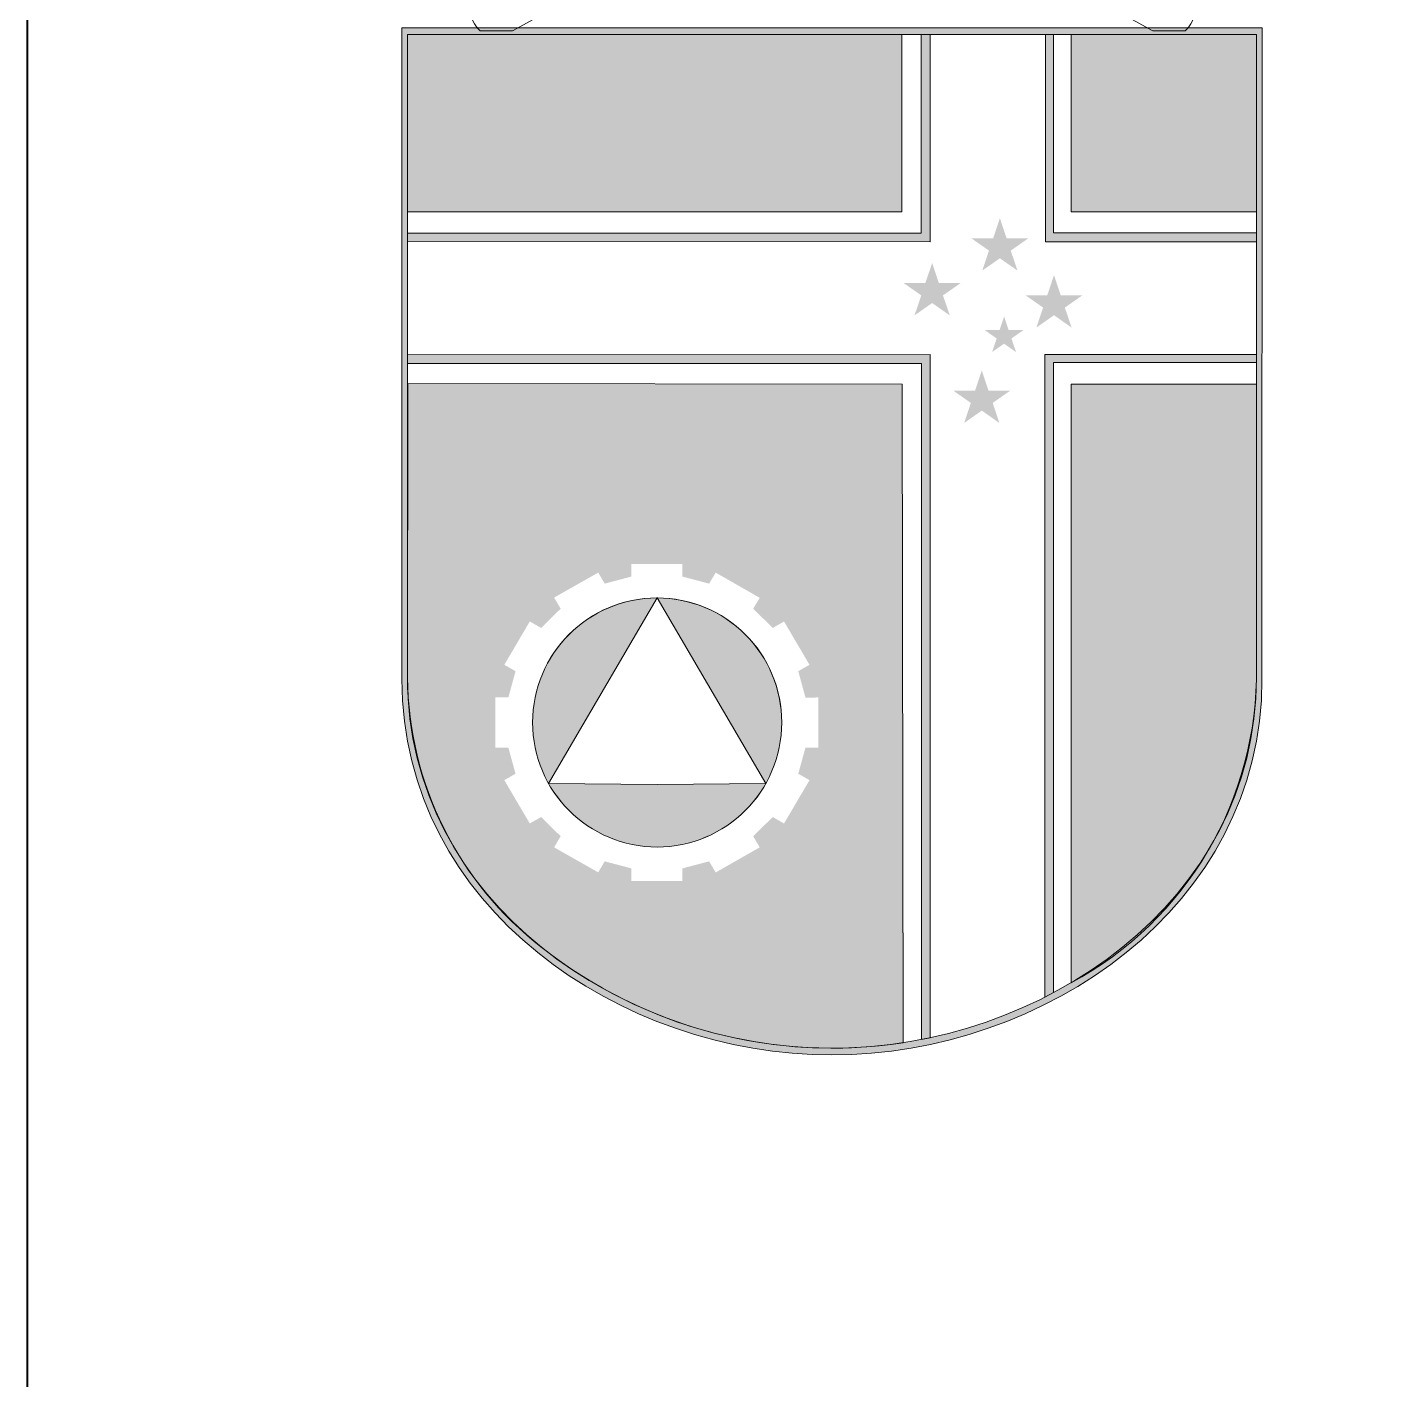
# Model space of a CAD drawing. Header units: millimetres. Extents: x 2084 to 63904, y -2368 to 2343.
# Drawn here: x 60720.1 to 60797.6, y -1945.6 to -1868.2 of the extents above; entities that cross this region are included whole.
import ezdxf

# ---------------------------------------------------------------- set-up
doc = ezdxf.new("R2010")
doc.units = ezdxf.units.MM
doc.layers.add('LOGOMARCA', color=7, linetype='Continuous', lineweight=0)
doc.layers.add('P4', color=4, linetype='Continuous', lineweight=40)

msp = doc.modelspace()

# ---------------------------------------------------------------- hatches: boundary and pattern name
at = {"layer": 'LOGOMARCA'}
h = msp.add_hatch(color=256, dxfattribs=at)
edge = h.paths.add_edge_path()
edge.add_spline(control_points=[(60790.797, -1905.516), (60790.797, -1905.516), (60790.803, -1868.214), (60790.803, -1868.214), (60790.803, -1868.214), (60788.016, -1868.214), (60787.662, -1868.2), (60741.564, -1868.214)], knot_values=[0, 0, 0, 0, 0.2, 0.2, 0.2, 0.200001, 0.4, 0.4, 0.4, 0.4], degree=3, periodic=0)
edge.add_spline(control_points=[(60741.564, -1868.214), (60741.564, -1868.214), (60741.562, -1877.539), (60741.561, -1886.865)], knot_values=[0.9, 0.9, 0.9, 0.9, 1, 1, 1, 1], degree=3, periodic=0)
edge.add_spline(control_points=[(60741.561, -1886.865), (60741.559, -1896.19), (60741.557, -1905.516), (60741.557, -1905.516), (60741.557, -1905.516), (60741.565, -1918.57), (60754.084, -1927.03), (60766.178, -1927.03)], knot_values=[0.6, 0.6, 0.6, 0.6, 0.7, 0.7, 0.7, 0.700001, 0.9, 0.9, 0.9, 0.9], degree=3, periodic=0)
edge.add_spline(control_points=[(60766.178, -1927.03), (60778.266, -1927.03), (60790.804, -1918.574), (60790.797, -1905.516)], knot_values=[0.4, 0.4, 0.4, 0.4, 0.6, 0.6, 0.6, 0.6], degree=3, periodic=0)
edge = h.paths.add_edge_path(flags=16)
edge.add_spline(control_points=[(60741.882, -1868.593), (60787.384, -1868.58), (60787.734, -1868.593), (60790.485, -1868.593), (60790.485, -1868.593), (60790.485, -1868.593), (60790.48, -1905.414), (60790.48, -1905.414)], knot_values=[0, 0, 0, 0, 0.2, 0.2, 0.2, 0.200001, 0.4, 0.4, 0.4, 0.4], degree=3, periodic=0)
edge.add_spline(control_points=[(60790.48, -1905.414), (60790.486, -1918.304), (60778.11, -1926.65), (60766.178, -1926.65)], knot_values=[0.4, 0.4, 0.4, 0.4, 0.6, 0.6, 0.6, 0.6], degree=3, periodic=0)
edge.add_spline(control_points=[(60766.178, -1926.65), (60754.24, -1926.65), (60741.883, -1918.3), (60741.875, -1905.414), (60741.875, -1905.414), (60741.875, -1905.414), (60741.877, -1896.209), (60741.879, -1887.004)], knot_values=[0.6, 0.6, 0.6, 0.6, 0.8, 0.8, 0.8, 0.800001, 0.9, 0.9, 0.9, 0.9], degree=3, periodic=0)
edge.add_spline(control_points=[(60741.879, -1887.004), (60741.88, -1877.799), (60741.882, -1868.593), (60741.882, -1868.593)], knot_values=[0.9, 0.9, 0.9, 0.9, 1, 1, 1, 1], degree=3, periodic=0)
h = msp.add_hatch(color=22, dxfattribs=at)
h.paths.add_polyline_path([(60771.802, -1880.458), (60771.8, -1868.588), (60771.294, -1868.588), (60771.294, -1879.963), (60741.88, -1879.963), (60741.88, -1880.453)])
h.paths.add_polyline_path([(60790.484, -1880.458), (60790.484, -1879.955), (60778.854, -1879.955), (60778.854, -1868.588), (60778.399, -1868.588), (60778.399, -1880.458)])
for color, points in [(40, [(60741.882, -1868.593), (60741.882, -1878.737), (60770.182, -1878.737), (60770.182, -1868.593)]), (114, [(60790.484, -1878.737), (60790.484, -1868.588), (60779.871, -1868.588), (60779.871, -1878.737)]), (22, [(60771.304, -1887.433), (60771.304, -1926.147), (60771.793, -1926.045), (60771.8, -1886.925), (60741.878, -1886.93), (60741.877, -1887.433)]), (22, [(60778.365, -1886.925), (60778.365, -1923.723), (60778.868, -1923.462), (60778.868, -1887.38), (60790.482, -1887.38), (60790.483, -1886.925)]), (177, [(60790.482, -1888.621), (60779.868, -1888.62), (60779.868, -1922.899, 0.279619), (60790.48, -1904.831)])]:
    msp.add_hatch(color=color, dxfattribs=at).paths.add_polyline_path(points)
h = msp.add_hatch(color=177, dxfattribs=at)
h.paths.add_polyline_path([(60775.792, -1881.405), (60776.801, -1882.112), (60776.414, -1880.968), (60777.423, -1880.26), (60776.178, -1880.26), (60775.792, -1879.114), (60775.406, -1880.26), (60774.16, -1880.26), (60775.169, -1880.967), (60774.783, -1882.113)])
h.paths.add_polyline_path([(60771.291, -1883.53), (60770.906, -1884.676), (60771.915, -1883.968), (60772.923, -1884.676), (60772.536, -1883.532), (60773.546, -1882.823), (60772.301, -1882.823), (60771.915, -1881.675), (60771.528, -1882.823), (60770.282, -1882.822)])
h.paths.add_polyline_path([(60779.512, -1884.231), (60780.521, -1883.522), (60779.276, -1883.522), (60778.89, -1882.376), (60778.504, -1883.522), (60777.258, -1883.522), (60778.267, -1884.229), (60777.881, -1885.375), (60778.89, -1884.667), (60779.899, -1885.375)])
h.paths.add_polyline_path([(60775.773, -1885.518), (60774.925, -1885.518), (60775.609, -1885.998), (60775.348, -1886.775), (60776.033, -1886.296), (60776.717, -1886.776), (60776.456, -1885.999), (60777.14, -1885.518), (60776.295, -1885.518), (60776.033, -1884.74)])
h.paths.add_polyline_path([(60774.756, -1890.129), (60775.765, -1890.838), (60775.379, -1889.691), (60776.388, -1888.984), (60775.142, -1888.984), (60774.756, -1887.838), (60774.372, -1888.984), (60773.124, -1888.984), (60774.133, -1889.691), (60773.747, -1890.837)])
h = msp.add_hatch(color=40, dxfattribs=at)
h.paths.add_polyline_path([(60770.195, -1888.61), (60741.898, -1888.571), (60741.875, -1905.414, 0.229233), (60749.583, -1920.888, 0.207919), (60770.252, -1926.331)])
h.paths.add_polyline_path([(60762.046, -1900.85), (60761.67, -1901.473), (60762.789, -1902.575), (60763.436, -1902.207), (60764.894, -1904.688), (60764.252, -1905.054), (60764.663, -1906.566), (60765.404, -1906.558), (60765.404, -1909.424), (60764.663, -1909.424), (60764.252, -1910.927), (60764.895, -1911.292), (60763.436, -1913.776), (60762.789, -1913.406), (60761.669, -1914.506), (60762.045, -1915.142), (60759.524, -1916.579), (60759.146, -1915.943), (60757.617, -1916.348), (60757.617, -1917.076), (60754.7, -1917.076), (60754.7, -1916.346), (60753.169, -1915.943), (60752.798, -1916.575), (60750.273, -1915.142), (60750.647, -1914.506), (60749.528, -1913.406), (60748.88, -1913.774), (60747.422, -1911.292), (60748.064, -1910.927), (60747.653, -1909.424), (60746.912, -1909.424), (60746.912, -1906.558), (60747.654, -1906.558), (60748.065, -1905.053), (60747.422, -1904.689), (60748.881, -1902.204), (60749.528, -1902.575), (60750.649, -1901.474), (60750.272, -1900.839), (60752.798, -1899.407), (60753.17, -1900.038), (60754.7, -1899.634), (60754.7, -1898.905), (60757.617, -1898.905), (60757.607, -1899.632), (60759.149, -1900.039), (60759.523, -1899.409)], flags=16)
h.paths.add_polyline_path([(60763.305, -1907.991, -1), (60749.042, -1907.991, -0.413595), (60756.158, -1900.859), (60756.158, -1900.833), (60756.174, -1900.859, -0.414214)], flags=0)
h.paths.add_polyline_path([(60762.389, -1911.488), (60756.167, -1911.535), (60749.959, -1911.489), (60756.174, -1900.859)], flags=0)

# ---------------------------------------------------------------- linework, layer by layer
msp.add_line((60741.88, -1878.737), (60770.182, -1878.737), dxfattribs=at)
at = {"layer": 'LOGOMARCA', "color": 22}
for p, q in [((60741.878, -1886.93), (60771.8, -1886.925)), ((60771.8, -1886.925), (60771.793, -1926.045)), ((60771.304, -1887.433), (60741.877, -1887.433)), ((60771.304, -1926.147), (60771.793, -1926.045))]:
    msp.add_line(p, q, dxfattribs=at)
for points in [[(60771.294, -1879.963), (60771.294, -1868.588), (60771.8, -1868.588), (60771.802, -1880.458), (60741.88, -1880.453), (60741.88, -1879.963)], [(60778.399, -1868.588), (60778.399, -1880.458)], [(60778.854, -1868.588), (60778.854, -1879.955)], [(60771.294, -1879.963), (60741.88, -1879.963)], [(60790.484, -1879.955), (60778.854, -1879.955)], [(60790.484, -1880.458), (60790.484, -1879.955)], [(60790.484, -1880.458), (60778.399, -1880.458)], [(60741.877, -1887.433), (60741.878, -1886.93)], [(60790.483, -1886.925), (60778.365, -1886.925)], [(60778.365, -1923.723), (60778.365, -1886.925)], [(60790.482, -1887.38), (60790.483, -1886.925)], [(60771.304, -1887.433), (60771.304, -1926.147)], [(60790.482, -1887.38), (60778.868, -1887.38)], [(60778.868, -1923.462), (60778.868, -1887.38)], [(60778.868, -1923.462), (60778.365, -1923.723)]]:
    msp.add_lwpolyline(points, dxfattribs=at)
at = {"layer": 'LOGOMARCA'}
for points in [[(60770.182, -1878.737), (60741.882, -1878.737), (60741.882, -1868.593), (60770.182, -1868.593)], [(60779.871, -1868.588), (60790.484, -1868.588), (60790.484, -1878.737), (60779.871, -1878.737)]]:
    msp.add_lwpolyline(points, close=True, dxfattribs=at)
at = {"layer": 'LOGOMARCA', "color": 40}
msp.add_lwpolyline([(60741.882, -1868.593), (60770.182, -1868.593), (60770.182, -1878.737), (60741.882, -1878.737)], close=True, dxfattribs=at)
at = {"layer": 'LOGOMARCA', "color": 1}
msp.add_lwpolyline([(60778.399, -1868.588), (60778.854, -1868.588)], dxfattribs=at)
msp.add_lwpolyline([(60778.399, -1868.588), (60778.854, -1868.588)], dxfattribs=at)
at = {"layer": 'LOGOMARCA', "color": 114}
msp.add_lwpolyline([(60790.484, -1868.588), (60779.871, -1868.588), (60779.871, -1878.737), (60790.484, -1878.737)], close=True, dxfattribs=at)
at = {"layer": 'LOGOMARCA'}
for points in [[(60770.182, -1878.621), (60770.182, -1878.737)], [(60741.88, -1879.963), (60741.88, -1880.453)], [(60790.484, -1880.458), (60790.484, -1879.955)], [(60741.877, -1887.433), (60741.878, -1886.93)], [(60790.482, -1887.38), (60790.483, -1886.925)], [(60778.868, -1923.462), (60778.365, -1923.723)]]:
    msp.add_lwpolyline(points, dxfattribs=at)
at = {"layer": 'LOGOMARCA', "color": 40}
for points in [[(60741.875, -1905.414), (60741.898, -1888.571), (60770.195, -1888.61), (60770.252, -1926.296)], [(60741.875, -1905.414), (60741.898, -1888.571), (60770.195, -1888.61), (60770.252, -1926.296)], [(60756.167, -1911.535), (60749.959, -1911.489), (60756.174, -1900.859), (60762.389, -1911.488), (60756.167, -1911.535)]]:
    msp.add_lwpolyline(points, dxfattribs=at)
for points in [[(60770.195, -1888.61), (60741.898, -1888.571), (60741.875, -1905.414, 0.229233), (60749.583, -1920.888, 0.207919), (60770.252, -1926.331)], [(60770.195, -1888.61), (60741.898, -1888.571), (60741.875, -1905.414, 0.229233), (60749.583, -1920.888, 0.207919), (60770.252, -1926.331)], [(60763.305, -1907.991, -1), (60749.042, -1907.991, -0.413595), (60756.158, -1900.859), (60756.158, -1900.833), (60756.174, -1900.859, -0.414214)]]:
    msp.add_lwpolyline(points, format="xyb", close=True, dxfattribs=at)
at = {"layer": 'LOGOMARCA', "color": 177}
msp.add_lwpolyline([(60790.482, -1888.621), (60779.868, -1888.62), (60779.868, -1922.899, 0.279619), (60790.48, -1904.831)], format="xyb", close=True, dxfattribs=at)
at = {"layer": 'LOGOMARCA'}
msp.add_circle((60756.174, -1907.991), 7.132, dxfattribs=at)
at = {"layer": 'LOGOMARCA', "color": 40}
for centre, radius, start, end in [((60761.719, -1905.187), 19.844, 180.65504, 232.29919), ((60761.719, -1905.187), 19.844, 180.65504, 232.29919), ((60766.179, -1899.832), 26.81, 231.75685, 278.73893), ((60766.179, -1899.832), 26.81, 231.75685, 278.73893)]:
    msp.add_arc(centre, radius, start, end, dxfattribs=at)
at = {"layer": 'LOGOMARCA', "color": 1, "lineweight": 0}
msp.add_open_spline([(60766.367, -1863.835), (60766.367, -1863.835), (60766.367, -1863.844), (60766.367, -1863.844), (60766.367, -1863.844), (60766.367, -1863.844), (60766.221, -1863.84), (60766.221, -1863.84), (60766.221, -1863.84), (60766.221, -1863.84), (60766.074, -1863.844), (60766.074, -1863.844), (60766.074, -1863.844), (60766.074, -1863.844), (60766.074, -1863.835), (60766.074, -1863.835), (60766.074, -1863.835), (60764.389, -1863.789), (60762.701, -1863.857), (60761.026, -1864.047), (60761.026, -1864.047), (60756.388, -1864.572), (60751.964, -1866.021), (60747.924, -1868.36), (60747.924, -1868.36), (60747.924, -1868.36), (60747.89, -1868.38), (60747.89, -1868.38), (60747.89, -1868.38), (60747.89, -1868.38), (60746.044, -1868.38), (60746.044, -1868.38), (60746.044, -1868.38), (60746.044, -1868.38), (60746.001, -1868.337), (60746.001, -1868.337), (60746.001, -1868.337), (60745.701, -1868.037), (60745.512, -1867.688), (60745.521, -1867.255), (60745.521, -1867.255), (60745.529, -1866.866), (60745.727, -1866.519), (60746.014, -1866.268), (60746.014, -1866.268), (60745.638, -1865.634), (60745.26, -1865.002), (60744.885, -1864.368), (60744.885, -1864.368), (60744.885, -1864.368), (60744.635, -1863.947), (60744.635, -1863.947), (60744.635, -1863.947), (60744.635, -1863.947), (60744.397, -1863.538), (60744.397, -1863.538), (60744.397, -1863.538), (60744.397, -1863.538), (60744.252, -1863.288), (60744.252, -1863.288), (60744.252, -1863.288), (60744.013, -1863.338), (60743.746, -1863.394), (60743.514, -1863.328), (60743.514, -1863.328), (60743.206, -1863.241), (60743.035, -1862.968), (60742.921, -1862.687), (60742.921, -1862.687), (60742.749, -1862.267), (60742.757, -1861.599), (60743.138, -1861.295), (60743.138, -1861.295), (60743.138, -1861.295), (60743.149, -1861.286), (60743.149, -1861.286), (60743.149, -1861.286), (60743.149, -1861.286), (60744.809, -1860.401), (60744.809, -1860.401), (60744.809, -1860.401), (60744.255, -1859.243), (60743.706, -1858.082), (60743.143, -1856.929), (60743.143, -1856.929), (60742.924, -1856.48), (60742.792, -1856.027), (60742.256, -1855.886), (60742.256, -1855.886), (60742.007, -1855.821), (60741.663, -1856.041), (60741.435, -1856.13), (60741.435, -1856.13), (60741.435, -1856.13), (60741.341, -1856.167), (60741.341, -1856.167), (60741.341, -1856.167), (60741.341, -1856.167), (60740.207, -1854.945), (60740.207, -1854.945), (60740.207, -1854.945), (60740.207, -1854.945), (60739.255, -1854.717), (60739.255, -1854.717), (60739.255, -1854.717), (60739.255, -1854.717), (60739.223, -1854.661), (60739.223, -1854.661), (60739.223, -1854.661), (60738.937, -1854.148), (60738.619, -1853.65), (60738.356, -1853.125), (60738.356, -1853.125), (60738.356, -1853.125), (60738.274, -1852.96), (60738.274, -1852.96), (60738.274, -1852.96), (60738.274, -1852.96), (60738.274, -1852.96), (60738.274, -1852.96), (60738.274, -1852.96), (60737.617, -1851.782), (60736.96, -1850.604), (60736.302, -1849.427), (60736.302, -1849.427), (60736.302, -1849.427), (60736.231, -1849.299), (60736.231, -1849.299), (60736.231, -1849.299), (60736.231, -1849.299), (60738.348, -1848.117), (60738.348, -1848.117), (60738.348, -1848.117), (60738.348, -1848.117), (60738.995, -1849.443), (60738.995, -1849.443), (60738.995, -1849.443), (60739.279, -1849.291), (60739.563, -1849.14), (60739.846, -1848.988), (60739.846, -1848.988), (60739.846, -1848.988), (60739.232, -1847.649), (60739.232, -1847.649), (60739.232, -1847.649), (60739.232, -1847.649), (60742.034, -1846.319), (60742.034, -1846.319), (60742.034, -1846.319), (60742.034, -1846.319), (60742.097, -1846.451), (60742.097, -1846.451), (60742.097, -1846.451), (60742.331, -1846.945), (60742.564, -1847.438), (60742.797, -1847.932), (60742.797, -1847.932), (60742.797, -1847.932), (60744.528, -1851.59), (60744.528, -1851.59), (60744.528, -1851.59), (60744.528, -1851.59), (60744.718, -1851.993), (60744.718, -1851.993), (60744.718, -1851.993), (60744.718, -1851.993), (60744.693, -1852.345), (60744.693, -1852.345), (60744.693, -1852.345), (60744.693, -1852.345), (60745.218, -1852.088), (60745.218, -1852.088), (60745.218, -1852.088), (60745.218, -1852.088), (60745.952, -1853.524), (60745.952, -1853.524), (60745.952, -1853.524), (60745.952, -1853.524), (60746.53, -1853.243), (60746.53, -1853.243), (60746.53, -1853.243), (60746.53, -1853.243), (60745.965, -1851.812), (60745.965, -1851.812), (60745.965, -1851.812), (60745.965, -1851.812), (60746.46, -1851.591), (60746.46, -1851.591), (60746.46, -1851.591), (60746.46, -1851.591), (60745.981, -1851.17), (60745.981, -1851.17), (60745.981, -1851.17), (60745.981, -1851.17), (60743.78, -1845.54), (60743.78, -1845.54), (60743.78, -1845.54), (60743.78, -1845.54), (60746.91, -1844.358), (60746.91, -1844.358), (60746.91, -1844.358), (60746.91, -1844.358), (60747.463, -1845.796), (60747.463, -1845.796), (60747.463, -1845.796), (60747.463, -1845.796), (60747.981, -1845.608), (60747.981, -1845.608), (60747.981, -1845.608), (60747.981, -1845.608), (60747.541, -1844.144), (60747.541, -1844.144), (60747.541, -1844.144), (60747.541, -1844.144), (60752.104, -1842.78), (60752.104, -1842.78), (60752.104, -1842.78), (60752.104, -1842.78), (60752.479, -1844.316), (60752.479, -1844.316), (60752.479, -1844.316), (60752.479, -1844.316), (60753.051, -1844.194), (60753.051, -1844.194), (60753.051, -1844.194), (60753.051, -1844.194), (60752.714, -1842.663), (60752.714, -1842.663), (60752.714, -1842.663), (60752.714, -1842.663), (60755.871, -1842.019), (60755.871, -1842.019), (60755.871, -1842.019), (60755.871, -1842.019), (60756.942, -1847.915), (60756.942, -1847.915), (60756.942, -1847.915), (60756.942, -1847.915), (60756.754, -1848.634), (60756.754, -1848.634), (60756.754, -1848.634), (60756.754, -1848.634), (60757.977, -1848.422), (60757.977, -1848.422), (60757.977, -1848.422), (60757.977, -1848.422), (60758.198, -1849.934), (60758.198, -1849.934), (60758.198, -1849.934), (60758.198, -1849.934), (60758.841, -1849.853), (60758.841, -1849.853), (60758.841, -1849.853), (60758.841, -1849.853), (60758.649, -1848.429), (60758.649, -1848.429), (60758.649, -1848.429), (60758.649, -1848.429), (60759.943, -1848.229), (60759.943, -1848.229), (60759.943, -1848.229), (60759.943, -1848.229), (60759.534, -1847.646), (60759.534, -1847.646), (60759.534, -1847.646), (60759.534, -1847.646), (60758.896, -1841.553), (60758.896, -1841.553), (60758.896, -1841.553), (60758.896, -1841.553), (60762.255, -1841.31), (60762.255, -1841.31), (60762.255, -1841.31), (60762.255, -1841.31), (60762.35, -1842.84), (60762.35, -1842.84), (60762.35, -1842.84), (60762.35, -1842.84), (60763.193, -1842.804), (60763.193, -1842.804), (60763.193, -1842.804), (60763.193, -1842.804), (60763.127, -1841.295), (60763.127, -1841.295), (60763.127, -1841.295), (60763.127, -1841.295), (60766.074, -1841.273), (60766.074, -1841.273), (60766.074, -1841.273), (60766.074, -1841.273), (60766.074, -1841.271), (60766.074, -1841.271), (60766.074, -1841.271), (60766.074, -1841.271), (60766.221, -1841.272), (60766.221, -1841.272), (60766.221, -1841.272), (60766.221, -1841.272), (60766.367, -1841.271), (60766.367, -1841.271), (60766.367, -1841.271), (60766.367, -1841.271), (60766.367, -1841.273), (60766.367, -1841.273), (60766.367, -1841.273), (60766.367, -1841.273), (60769.315, -1841.295), (60769.315, -1841.295), (60769.315, -1841.295), (60769.315, -1841.295), (60769.248, -1842.804), (60769.248, -1842.804), (60769.248, -1842.804), (60769.248, -1842.804), (60770.092, -1842.84), (60770.092, -1842.84), (60770.092, -1842.84), (60770.092, -1842.84), (60770.186, -1841.31), (60770.186, -1841.31), (60770.186, -1841.31), (60770.186, -1841.31), (60773.545, -1841.553), (60773.545, -1841.553), (60773.545, -1841.553), (60773.545, -1841.553), (60772.908, -1847.646), (60772.908, -1847.646), (60772.908, -1847.646), (60772.908, -1847.646), (60772.498, -1848.229), (60772.498, -1848.229), (60772.498, -1848.229), (60772.498, -1848.229), (60773.793, -1848.429), (60773.793, -1848.429), (60773.793, -1848.429), (60773.793, -1848.429), (60773.601, -1849.853), (60773.601, -1849.853), (60773.601, -1849.853), (60773.601, -1849.853), (60774.243, -1849.934), (60774.243, -1849.934), (60774.243, -1849.934), (60774.243, -1849.934), (60774.464, -1848.422), (60774.464, -1848.422), (60774.464, -1848.422), (60774.464, -1848.422), (60775.688, -1848.634), (60775.688, -1848.634), (60775.688, -1848.634), (60775.688, -1848.634), (60775.499, -1847.915), (60775.499, -1847.915), (60775.499, -1847.915), (60775.499, -1847.915), (60776.571, -1842.019), (60776.571, -1842.019), (60776.571, -1842.019), (60776.571, -1842.019), (60779.727, -1842.663), (60779.727, -1842.663), (60779.727, -1842.663), (60779.727, -1842.663), (60779.39, -1844.194), (60779.39, -1844.194), (60779.39, -1844.194), (60779.39, -1844.194), (60779.963, -1844.316), (60779.963, -1844.316), (60779.963, -1844.316), (60779.963, -1844.316), (60780.337, -1842.78), (60780.337, -1842.78), (60780.337, -1842.78), (60780.337, -1842.78), (60784.901, -1844.144), (60784.901, -1844.144), (60784.901, -1844.144), (60784.901, -1844.144), (60784.461, -1845.608), (60784.461, -1845.608), (60784.461, -1845.608), (60784.461, -1845.608), (60784.979, -1845.796), (60784.979, -1845.796), (60784.979, -1845.796), (60784.979, -1845.796), (60785.532, -1844.358), (60785.532, -1844.358), (60785.532, -1844.358), (60785.532, -1844.358), (60788.661, -1845.54), (60788.661, -1845.54), (60788.661, -1845.54), (60788.661, -1845.54), (60786.46, -1851.17), (60786.46, -1851.17), (60786.46, -1851.17), (60786.46, -1851.17), (60785.982, -1851.591), (60785.982, -1851.591), (60785.982, -1851.591), (60785.982, -1851.591), (60786.477, -1851.812), (60786.477, -1851.812), (60786.477, -1851.812), (60786.477, -1851.812), (60785.911, -1853.243), (60785.911, -1853.243), (60785.911, -1853.243), (60785.911, -1853.243), (60786.489, -1853.524), (60786.489, -1853.524), (60786.489, -1853.524), (60786.489, -1853.524), (60787.224, -1852.088), (60787.224, -1852.088), (60787.224, -1852.088), (60787.224, -1852.088), (60787.749, -1852.345), (60787.749, -1852.345), (60787.749, -1852.345), (60787.749, -1852.345), (60787.723, -1851.993), (60787.723, -1851.993), (60787.723, -1851.993), (60787.723, -1851.993), (60787.914, -1851.59), (60787.914, -1851.59), (60787.914, -1851.59), (60787.914, -1851.59), (60787.958, -1851.496), (60787.958, -1851.496), (60787.958, -1851.496), (60787.958, -1851.496), (60789.644, -1847.932), (60789.644, -1847.932), (60789.644, -1847.932), (60789.878, -1847.438), (60790.111, -1846.945), (60790.344, -1846.451), (60790.344, -1846.451), (60790.344, -1846.451), (60790.407, -1846.319), (60790.407, -1846.319), (60790.407, -1846.319), (60790.407, -1846.319), (60793.209, -1847.649), (60793.209, -1847.649), (60793.209, -1847.649), (60793.209, -1847.649), (60792.595, -1848.988), (60792.595, -1848.988), (60792.595, -1848.988), (60792.879, -1849.14), (60793.162, -1849.291), (60793.446, -1849.443), (60793.446, -1849.443), (60793.446, -1849.443), (60794.093, -1848.117), (60794.093, -1848.117), (60794.093, -1848.117), (60794.093, -1848.117), (60796.211, -1849.299), (60796.211, -1849.299), (60796.211, -1849.299), (60796.211, -1849.299), (60796.139, -1849.427), (60796.139, -1849.427), (60796.139, -1849.427), (60795.482, -1850.604), (60794.825, -1851.782), (60794.167, -1852.96), (60794.167, -1852.96), (60794.167, -1852.96), (60794.168, -1852.96), (60794.168, -1852.96), (60794.168, -1852.96), (60794.168, -1852.96), (60794.085, -1853.125), (60794.085, -1853.125), (60794.085, -1853.125), (60793.823, -1853.65), (60793.504, -1854.148), (60793.218, -1854.661), (60793.218, -1854.661), (60793.218, -1854.661), (60793.187, -1854.717), (60793.187, -1854.717), (60793.187, -1854.717), (60793.187, -1854.717), (60792.235, -1854.945), (60792.235, -1854.945), (60792.235, -1854.945), (60792.235, -1854.945), (60791.1, -1856.167), (60791.1, -1856.167), (60791.1, -1856.167), (60791.1, -1856.167), (60791.007, -1856.13), (60791.007, -1856.13), (60791.007, -1856.13), (60790.779, -1856.041), (60790.434, -1855.821), (60790.186, -1855.886), (60790.186, -1855.886), (60789.649, -1856.027), (60789.517, -1856.48), (60789.298, -1856.929), (60789.298, -1856.929), (60788.735, -1858.082), (60788.187, -1859.243), (60787.633, -1860.401), (60787.633, -1860.401), (60787.633, -1860.401), (60789.293, -1861.286), (60789.293, -1861.286), (60789.293, -1861.286), (60789.293, -1861.286), (60789.303, -1861.295), (60789.303, -1861.295), (60789.303, -1861.295), (60789.684, -1861.599), (60789.692, -1862.267), (60789.521, -1862.687), (60789.521, -1862.687), (60789.406, -1862.968), (60789.236, -1863.241), (60788.927, -1863.328), (60788.927, -1863.328), (60788.695, -1863.394), (60788.429, -1863.338), (60788.189, -1863.288), (60788.189, -1863.288), (60788.189, -1863.288), (60788.044, -1863.538), (60788.044, -1863.538), (60788.044, -1863.538), (60788.044, -1863.538), (60787.806, -1863.948), (60787.806, -1863.948), (60787.806, -1863.948), (60787.806, -1863.948), (60787.557, -1864.368), (60787.557, -1864.368), (60787.557, -1864.368), (60787.181, -1865.002), (60786.804, -1865.634), (60786.427, -1866.268), (60786.427, -1866.268), (60786.714, -1866.519), (60786.913, -1866.866), (60786.921, -1867.255), (60786.921, -1867.255), (60786.93, -1867.688), (60786.74, -1868.037), (60786.441, -1868.337), (60786.441, -1868.337), (60786.441, -1868.337), (60786.398, -1868.38), (60786.398, -1868.38), (60786.398, -1868.38), (60786.398, -1868.38), (60784.552, -1868.38), (60784.552, -1868.38), (60784.552, -1868.38), (60784.552, -1868.38), (60784.518, -1868.36), (60784.518, -1868.36), (60784.518, -1868.36), (60780.477, -1866.021), (60776.053, -1864.572), (60771.415, -1864.047), (60771.415, -1864.047), (60769.74, -1863.857), (60768.052, -1863.789), (60766.367, -1863.835)], degree=3, knots=[0, 0, 0, 0, 0.006897, 0.006897, 0.006897, 0.006897, 0.013793, 0.013793, 0.013793, 0.013793, 0.02069, 0.02069, 0.02069, 0.02069, 0.027586, 0.027586, 0.027586, 0.027586, 0.034483, 0.034483, 0.034483, 0.034483, 0.041379, 0.041379, 0.041379, 0.041379, 0.048276, 0.048276, 0.048276, 0.048276, 0.055172, 0.055172, 0.055172, 0.055172, 0.062069, 0.062069, 0.062069, 0.062069, 0.068966, 0.068966, 0.068966, 0.068966, 0.075862, 0.075862, 0.075862, 0.075862, 0.082759, 0.082759, 0.082759, 0.082759, 0.089655, 0.089655, 0.089655, 0.089655, 0.096552, 0.096552, 0.096552, 0.096552, 0.103448, 0.103448, 0.103448, 0.103448, 0.110345, 0.110345, 0.110345, 0.110345, 0.117241, 0.117241, 0.117241, 0.117241, 0.124138, 0.124138, 0.124138, 0.124138, 0.131034, 0.131034, 0.131034, 0.131034, 0.137931, 0.137931, 0.137931, 0.137931, 0.144828, 0.144828, 0.144828, 0.144828, 0.151724, 0.151724, 0.151724, 0.151724, 0.158621, 0.158621, 0.158621, 0.158621, 0.165517, 0.165517, 0.165517, 0.165517, 0.172414, 0.172414, 0.172414, 0.172414, 0.17931, 0.17931, 0.17931, 0.17931, 0.186207, 0.186207, 0.186207, 0.186207, 0.193103, 0.193103, 0.193103, 0.193103, 0.2, 0.2, 0.2, 0.2, 0.206897, 0.206897, 0.206897, 0.206897, 0.213793, 0.213793, 0.213793, 0.213793, 0.22069, 0.22069, 0.22069, 0.22069, 0.227586, 0.227586, 0.227586, 0.227586, 0.234483, 0.234483, 0.234483, 0.234483, 0.241379, 0.241379, 0.241379, 0.241379, 0.248276, 0.248276, 0.248276, 0.248276, 0.255172, 0.255172, 0.255172, 0.255172, 0.262069, 0.262069, 0.262069, 0.262069, 0.268966, 0.268966, 0.268966, 0.268966, 0.275862, 0.275862, 0.275862, 0.275862, 0.282759, 0.282759, 0.282759, 0.282759, 0.289655, 0.289655, 0.289655, 0.289655, 0.296552, 0.296552, 0.296552, 0.296552, 0.303448, 0.303448, 0.303448, 0.303448, 0.310345, 0.310345, 0.310345, 0.310345, 0.317241, 0.317241, 0.317241, 0.317241, 0.324138, 0.324138, 0.324138, 0.324138, 0.331034, 0.331034, 0.331034, 0.331034, 0.337931, 0.337931, 0.337931, 0.337931, 0.344828, 0.344828, 0.344828, 0.344828, 0.351724, 0.351724, 0.351724, 0.351724, 0.358621, 0.358621, 0.358621, 0.358621, 0.365517, 0.365517, 0.365517, 0.365517, 0.372414, 0.372414, 0.372414, 0.372414, 0.37931, 0.37931, 0.37931, 0.37931, 0.386207, 0.386207, 0.386207, 0.386207, 0.393103, 0.393103, 0.393103, 0.393103, 0.4, 0.4, 0.4, 0.4, 0.406897, 0.406897, 0.406897, 0.406897, 0.413793, 0.413793, 0.413793, 0.413793, 0.42069, 0.42069, 0.42069, 0.42069, 0.427586, 0.427586, 0.427586, 0.427586, 0.434483, 0.434483, 0.434483, 0.434483, 0.441379, 0.441379, 0.441379, 0.441379, 0.448276, 0.448276, 0.448276, 0.448276, 0.455172, 0.455172, 0.455172, 0.455172, 0.462069, 0.462069, 0.462069, 0.462069, 0.468966, 0.468966, 0.468966, 0.468966, 0.475862, 0.475862, 0.475862, 0.475862, 0.482759, 0.482759, 0.482759, 0.482759, 0.489655, 0.489655, 0.489655, 0.489655, 0.496552, 0.496552, 0.496552, 0.496552, 0.503448, 0.503448, 0.503448, 0.503448, 0.510345, 0.510345, 0.510345, 0.510345, 0.517241, 0.517241, 0.517241, 0.517241, 0.524138, 0.524138, 0.524138, 0.524138, 0.531034, 0.531034, 0.531034, 0.531034, 0.537931, 0.537931, 0.537931, 0.537931, 0.544828, 0.544828, 0.544828, 0.544828, 0.551724, 0.551724, 0.551724, 0.551724, 0.558621, 0.558621, 0.558621, 0.558621, 0.565517, 0.565517, 0.565517, 0.565517, 0.572414, 0.572414, 0.572414, 0.572414, 0.57931, 0.57931, 0.57931, 0.57931, 0.586207, 0.586207, 0.586207, 0.586207, 0.593103, 0.593103, 0.593103, 0.593103, 0.6, 0.6, 0.6, 0.6, 0.606897, 0.606897, 0.606897, 0.606897, 0.613793, 0.613793, 0.613793, 0.613793, 0.62069, 0.62069, 0.62069, 0.62069, 0.627586, 0.627586, 0.627586, 0.627586, 0.634483, 0.634483, 0.634483, 0.634483, 0.641379, 0.641379, 0.641379, 0.641379, 0.648276, 0.648276, 0.648276, 0.648276, 0.655172, 0.655172, 0.655172, 0.655172, 0.662069, 0.662069, 0.662069, 0.662069, 0.668966, 0.668966, 0.668966, 0.668966, 0.675862, 0.675862, 0.675862, 0.675862, 0.682759, 0.682759, 0.682759, 0.682759, 0.689655, 0.689655, 0.689655, 0.689655, 0.696552, 0.696552, 0.696552, 0.696552, 0.703448, 0.703448, 0.703448, 0.703448, 0.710345, 0.710345, 0.710345, 0.710345, 0.717241, 0.717241, 0.717241, 0.717241, 0.724138, 0.724138, 0.724138, 0.724138, 0.731034, 0.731034, 0.731034, 0.731034, 0.737931, 0.737931, 0.737931, 0.737931, 0.744828, 0.744828, 0.744828, 0.744828, 0.751724, 0.751724, 0.751724, 0.751724, 0.758621, 0.758621, 0.758621, 0.758621, 0.765517, 0.765517, 0.765517, 0.765517, 0.772414, 0.772414, 0.772414, 0.772414, 0.77931, 0.77931, 0.77931, 0.77931, 0.786207, 0.786207, 0.786207, 0.786207, 0.793103, 0.793103, 0.793103, 0.793103, 0.8, 0.8, 0.8, 0.8, 0.806897, 0.806897, 0.806897, 0.806897, 0.813793, 0.813793, 0.813793, 0.813793, 0.82069, 0.82069, 0.82069, 0.82069, 0.827586, 0.827586, 0.827586, 0.827586, 0.834483, 0.834483, 0.834483, 0.834483, 0.841379, 0.841379, 0.841379, 0.841379, 0.848276, 0.848276, 0.848276, 0.848276, 0.855172, 0.855172, 0.855172, 0.855172, 0.862069, 0.862069, 0.862069, 0.862069, 0.868966, 0.868966, 0.868966, 0.868966, 0.875862, 0.875862, 0.875862, 0.875862, 0.882759, 0.882759, 0.882759, 0.882759, 0.889655, 0.889655, 0.889655, 0.889655, 0.896552, 0.896552, 0.896552, 0.896552, 0.903448, 0.903448, 0.903448, 0.903448, 0.910345, 0.910345, 0.910345, 0.910345, 0.917241, 0.917241, 0.917241, 0.917241, 0.924138, 0.924138, 0.924138, 0.924138, 0.931034, 0.931034, 0.931034, 0.931034, 0.937931, 0.937931, 0.937931, 0.937931, 0.944828, 0.944828, 0.944828, 0.944828, 0.951724, 0.951724, 0.951724, 0.951724, 0.958621, 0.958621, 0.958621, 0.958621, 0.965517, 0.965517, 0.965517, 0.965517, 0.972414, 0.972414, 0.972414, 0.972414, 0.97931, 0.97931, 0.97931, 0.97931, 0.986207, 0.986207, 0.986207, 0.986207, 0.993103, 0.993103, 0.993103, 0.993103, 1, 1, 1, 1], dxfattribs=at)
at = {"layer": 'LOGOMARCA'}
for points in [[(60741.564, -1868.214), (60787.662, -1868.2), (60788.016, -1868.214), (60790.803, -1868.214), (60790.803, -1868.214), (60790.803, -1868.214), (60790.797, -1905.516), (60790.797, -1905.516), (60790.797, -1905.516), (60790.804, -1918.574), (60778.266, -1927.03), (60766.178, -1927.03), (60766.178, -1927.03), (60754.084, -1927.03), (60741.565, -1918.57), (60741.557, -1905.516), (60741.557, -1905.516), (60741.557, -1905.516), (60741.564, -1868.214), (60741.564, -1868.214)], [(60741.882, -1868.593), (60787.384, -1868.58), (60787.734, -1868.593), (60790.485, -1868.593), (60790.485, -1868.593), (60790.485, -1868.593), (60790.48, -1905.414), (60790.48, -1905.414), (60790.48, -1905.414), (60790.486, -1918.304), (60778.11, -1926.65), (60766.178, -1926.65), (60766.178, -1926.65), (60754.24, -1926.65), (60741.883, -1918.3), (60741.875, -1905.414), (60741.875, -1905.414), (60741.875, -1905.414), (60741.882, -1868.593), (60741.882, -1868.593)], [(60741.882, -1868.593), (60787.384, -1868.58), (60787.734, -1868.593), (60790.485, -1868.593), (60790.485, -1868.593), (60790.485, -1868.593), (60790.48, -1905.414), (60790.48, -1905.414), (60790.48, -1905.414), (60790.486, -1918.304), (60778.11, -1926.65), (60766.178, -1926.65), (60766.178, -1926.65), (60754.24, -1926.65), (60741.883, -1918.3), (60741.875, -1905.414), (60741.875, -1905.414), (60741.875, -1905.414), (60741.882, -1868.593), (60741.882, -1868.593)]]:
    msp.add_open_spline(points, degree=3, knots=[0, 0, 0, 0, 0.2, 0.2, 0.2, 0.2, 0.4, 0.4, 0.4, 0.4, 0.6, 0.6, 0.6, 0.6, 0.8, 0.8, 0.8, 0.8, 1, 1, 1, 1], dxfattribs=at)
at = {"layer": 'P4'}
msp.add_lwpolyline([(60958.716, -1826.183), (60720.102, -1826.183), (60720.102, -2025.275), (60958.716, -2025.275)], close=True, dxfattribs=at)

doc.saveas('drawing.dxf')
